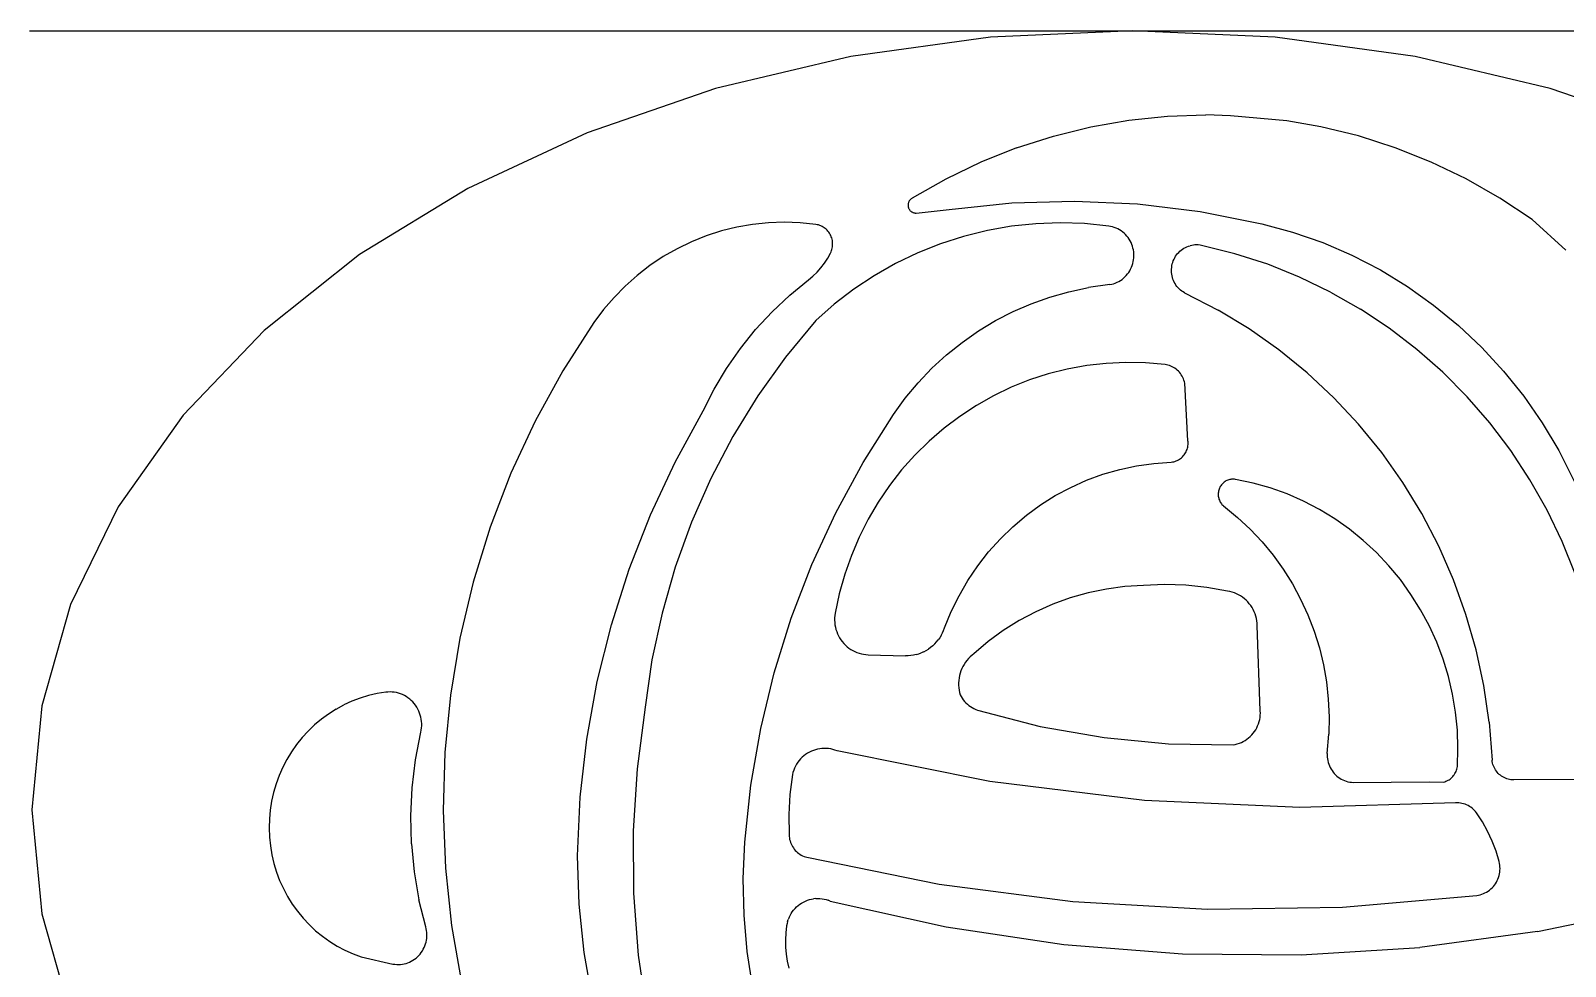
# Model space of a CAD drawing. Extents: x 396092 to 455492, y 17293 to 132793.
# Drawn here: x 416289.6 to 416427.5, y 60956.9 to 61041 of the extents above; entities that cross this region are included whole.
import ezdxf

# ---------------------------------------------------------------- set-up
doc = ezdxf.new("R2010")
doc.units = 0
doc.header["$LTSCALE"] = 1000
doc.header["$MEASUREMENT"] = 0
doc.layers.add('MU', color=34, linetype='Continuous')

msp = doc.modelspace()

# ---------------------------------------------------------------- linework, layer by layer
at = {"layer": 'MU', "color": 37}
for p, q in [((416289.51, 61040.95), (416388.63, 61040.95)), ((416388.63, 61040.95), (416375.85, 61040.37)), ((416388.63, 61040.95), (416488.73, 61040.95)), ((416401.41, 61040.37), (416388.63, 61040.95)), ((416375.85, 61040.37), (416363.28, 61038.62)), ((416413.98, 61038.62), (416401.41, 61040.37)), ((416363.28, 61038.62), (416351.13, 61035.75)), ((416426.13, 61035.75), (416413.98, 61038.62)), ((416351.13, 61035.75), (416339.6, 61031.78)), ((416437.66, 61031.78), (416426.13, 61035.75)), ((416381.5, 61031.48), (416384.86, 61032.31)), ((416384.86, 61032.31), (416388.28, 61032.91)), ((416388.28, 61032.91), (416391.73, 61033.27)), ((416391.73, 61033.27), (416395.19, 61033.39)), ((416397.41, 61033.31), (416395.19, 61033.39)), ((416402.45, 61032.85), (416397.41, 61033.31)), ((416405.52, 61032.32), (416402.45, 61032.85)), ((416408.89, 61031.49), (416405.52, 61032.32)), ((416339.6, 61031.78), (416328.88, 61026.78)), ((416378.19, 61030.42), (416381.5, 61031.48)), ((416412.19, 61030.43), (416408.89, 61031.49)), ((416378.19, 61030.42), (416374.96, 61029.13)), ((416415.42, 61029.14), (416412.19, 61030.43)), ((416374.96, 61029.13), (416371.83, 61027.62)), ((416418.56, 61027.63), (416415.42, 61029.14)), ((416328.88, 61026.78), (416319.15, 61020.83)), ((416371.83, 61027.62), (416368.8, 61025.9)), ((416421.58, 61025.91), (416418.56, 61027.63)), ((416368.44, 61025.34), (416368.43, 61025.29)), ((416368.43, 61025.29), (416368.43, 61025.24)), ((416368.45, 61025.43), (416368.44, 61025.38)), ((416368.44, 61025.38), (416368.44, 61025.34)), ((416368.46, 61025.47), (416368.45, 61025.43)), ((416368.48, 61025.52), (416368.46, 61025.47)), ((416368.49, 61025.56), (416368.48, 61025.52)), ((416368.51, 61025.6), (416368.49, 61025.56)), ((416368.54, 61025.65), (416368.51, 61025.6)), ((416368.56, 61025.68), (416368.54, 61025.65)), ((416368.59, 61025.72), (416368.56, 61025.68)), ((416368.62, 61025.76), (416368.59, 61025.72)), ((416368.65, 61025.79), (416368.62, 61025.76)), ((416368.69, 61025.82), (416368.65, 61025.79)), ((416368.72, 61025.85), (416368.69, 61025.82)), ((416368.76, 61025.87), (416368.72, 61025.85)), ((416368.8, 61025.9), (416368.76, 61025.87)), ((416372.13, 61024.89), (416377.75, 61025.47)), ((416377.75, 61025.47), (416383.4, 61025.64)), ((416383.4, 61025.64), (416389.05, 61025.38)), ((416389.05, 61025.38), (416394.67, 61024.7)), ((416424.49, 61023.98), (416421.58, 61025.91)), ((416368.43, 61025.24), (416368.44, 61025.2)), ((416368.44, 61025.2), (416368.44, 61025.15)), ((416368.44, 61025.15), (416368.45, 61025.1)), ((416368.45, 61025.1), (416368.47, 61025.06)), ((416368.47, 61025.06), (416368.48, 61025.02)), ((416368.48, 61025.02), (416368.5, 61024.97)), ((416368.5, 61024.97), (416368.52, 61024.93)), ((416368.52, 61024.93), (416368.55, 61024.89)), ((416368.55, 61024.89), (416368.57, 61024.85)), ((416368.57, 61024.85), (416368.6, 61024.82)), ((416368.6, 61024.82), (416368.63, 61024.78)), ((416368.63, 61024.78), (416368.67, 61024.75)), ((416368.67, 61024.75), (416368.7, 61024.72)), ((416368.7, 61024.72), (416368.74, 61024.69)), ((416368.74, 61024.69), (416368.78, 61024.67)), ((416368.78, 61024.67), (416368.82, 61024.65)), ((416368.82, 61024.65), (416368.86, 61024.63)), ((416368.86, 61024.63), (416368.9, 61024.61)), ((416368.9, 61024.61), (416368.95, 61024.6)), ((416368.95, 61024.6), (416368.99, 61024.59)), ((416368.99, 61024.59), (416369.04, 61024.58)), ((416369.04, 61024.58), (416369.08, 61024.57)), ((416369.08, 61024.57), (416369.13, 61024.57)), ((416369.13, 61024.57), (416369.17, 61024.57)), ((416369.17, 61024.57), (416372.13, 61024.89)), ((416394.67, 61024.7), (416400.22, 61023.61)), ((416427.52, 61021.24), (416424.49, 61023.98)), ((416351.67, 61022.96), (416350.31, 61022.52)), ((416353.06, 61023.3), (416351.67, 61022.96)), ((416354.47, 61023.55), (416353.06, 61023.3)), ((416355.89, 61023.69), (416354.47, 61023.55)), ((416357.31, 61023.74), (416355.89, 61023.69)), ((416358.74, 61023.69), (416357.31, 61023.74)), ((416360.16, 61023.54), (416358.74, 61023.69)), ((416360.27, 61023.52), (416360.16, 61023.54)), ((416360.39, 61023.5), (416360.27, 61023.52)), ((416360.5, 61023.46), (416360.39, 61023.5)), ((416360.6, 61023.42), (416360.5, 61023.46)), ((416360.71, 61023.37), (416360.6, 61023.42)), ((416360.81, 61023.31), (416360.71, 61023.37)), ((416360.9, 61023.25), (416360.81, 61023.31)), ((416361, 61023.18), (416360.9, 61023.25)), ((416361.08, 61023.11), (416361, 61023.18)), ((416361.17, 61023.03), (416361.08, 61023.11)), ((416361.24, 61022.94), (416361.17, 61023.03)), ((416361.32, 61022.85), (416361.24, 61022.94)), ((416361.38, 61022.75), (416361.32, 61022.85)), ((416361.44, 61022.65), (416361.38, 61022.75)), ((416361.49, 61022.55), (416361.44, 61022.65)), ((416361.54, 61022.44), (416361.49, 61022.55)), ((416375.56, 61023), (416373.43, 61022.47)), ((416377.72, 61023.38), (416375.56, 61023)), ((416379.9, 61023.61), (416377.72, 61023.38)), ((416382.09, 61023.69), (416379.9, 61023.61)), ((416384.28, 61023.62), (416382.09, 61023.69)), ((416386.46, 61023.4), (416384.28, 61023.62)), ((416386.63, 61023.37), (416386.46, 61023.4)), ((416386.8, 61023.33), (416386.63, 61023.37)), ((416386.96, 61023.28), (416386.8, 61023.33)), ((416387.13, 61023.22), (416386.96, 61023.28)), ((416387.28, 61023.15), (416387.13, 61023.22)), ((416387.43, 61023.06), (416387.28, 61023.15)), ((416387.58, 61022.97), (416387.43, 61023.06)), ((416387.72, 61022.86), (416387.58, 61022.97)), ((416387.85, 61022.75), (416387.72, 61022.86)), ((416387.98, 61022.63), (416387.85, 61022.75)), ((416388.09, 61022.5), (416387.98, 61022.63)), ((416400.22, 61023.61), (416402.98, 61022.86)), ((416402.98, 61022.86), (416405.68, 61021.91)), ((416347.69, 61021.36), (416346.45, 61020.65)), ((416348.98, 61021.98), (416347.69, 61021.36)), ((416350.31, 61022.52), (416348.98, 61021.98)), ((416361.52, 61021.08), (416361.56, 61021.19)), ((416361.58, 61022.33), (416361.54, 61022.44)), ((416361.56, 61021.19), (416361.6, 61021.3)), ((416361.61, 61022.22), (416361.58, 61022.33)), ((416361.6, 61021.3), (416361.63, 61021.41)), ((416361.64, 61022.11), (416361.61, 61022.22)), ((416361.63, 61021.41), (416361.65, 61021.53)), ((416361.65, 61021.99), (416361.64, 61022.11)), ((416361.66, 61021.88), (416361.65, 61021.99)), ((416361.65, 61021.53), (416361.66, 61021.64)), ((416361.66, 61021.76), (416361.66, 61021.88)), ((416361.66, 61021.64), (416361.66, 61021.76)), ((416371.34, 61021.8), (416369.3, 61020.98)), ((416373.43, 61022.47), (416371.34, 61021.8)), ((416388.2, 61022.36), (416388.09, 61022.5)), ((416388.3, 61022.22), (416388.2, 61022.36)), ((416388.39, 61022.07), (416388.3, 61022.22)), ((416388.47, 61021.91), (416388.39, 61022.07)), ((416388.54, 61021.75), (416388.47, 61021.91)), ((416388.6, 61021.59), (416388.54, 61021.75)), ((416388.64, 61021.42), (416388.6, 61021.59)), ((416388.68, 61021.25), (416388.64, 61021.42)), ((416388.71, 61021.07), (416388.68, 61021.25)), ((416392.86, 61021.13), (416392.98, 61021.23)), ((416392.98, 61021.23), (416393.1, 61021.32)), ((416393.1, 61021.32), (416393.22, 61021.4)), ((416393.22, 61021.4), (416393.36, 61021.47)), ((416393.36, 61021.47), (416393.49, 61021.53)), ((416393.49, 61021.53), (416393.63, 61021.59)), ((416393.63, 61021.59), (416393.77, 61021.63)), ((416393.92, 61021.66), (416393.77, 61021.63)), ((416394.07, 61021.69), (416393.92, 61021.66)), ((416394.21, 61021.7), (416394.07, 61021.69)), ((416394.36, 61021.7), (416394.21, 61021.7)), ((416394.51, 61021.7), (416394.36, 61021.7)), ((416394.66, 61021.68), (416394.51, 61021.7)), ((416394.8, 61021.66), (416394.66, 61021.68)), ((416397.8, 61020.91), (416394.8, 61021.66)), ((416405.68, 61021.91), (416408.31, 61020.78)), ((416319.15, 61020.83), (416310.58, 61014.01)), ((416345.25, 61019.85), (416344.11, 61018.97)), ((416346.45, 61020.65), (416345.25, 61019.85)), ((416360.61, 61019.65), (416360.93, 61020.07)), ((416360.93, 61020.07), (416361.22, 61020.51)), ((416361.22, 61020.51), (416361.47, 61020.97)), ((416361.47, 61020.97), (416361.52, 61021.08)), ((416367.31, 61020.03), (416365.4, 61018.94)), ((416369.3, 61020.98), (416367.31, 61020.03)), ((416388.51, 61019.7), (416388.57, 61019.86)), ((416388.57, 61019.86), (416388.62, 61020.03)), ((416388.62, 61020.03), (416388.67, 61020.2)), ((416388.67, 61020.2), (416388.7, 61020.37)), ((416388.7, 61020.37), (416388.72, 61020.55)), ((416388.72, 61020.9), (416388.71, 61021.07)), ((416388.72, 61020.72), (416388.72, 61020.9)), ((416388.72, 61020.55), (416388.72, 61020.72)), ((416392.12, 61019.69), (416392.14, 61019.84)), ((416392.14, 61019.84), (416392.17, 61019.99)), ((416392.17, 61019.99), (416392.21, 61020.13)), ((416392.21, 61020.13), (416392.26, 61020.27)), ((416392.26, 61020.27), (416392.33, 61020.41)), ((416392.33, 61020.41), (416392.39, 61020.55)), ((416392.39, 61020.55), (416392.47, 61020.68)), ((416392.47, 61020.68), (416392.56, 61020.8)), ((416392.56, 61020.8), (416392.65, 61020.92)), ((416392.65, 61020.92), (416392.75, 61021.03)), ((416392.75, 61021.03), (416392.86, 61021.13)), ((416400.74, 61019.96), (416397.8, 61020.91)), ((416403.6, 61018.8), (416400.74, 61019.96)), ((416408.31, 61020.78), (416410.86, 61019.46)), ((416344.11, 61018.97), (416343.03, 61018.01)), ((416357.8, 61017.19), (416359.48, 61018.56)), ((416359.48, 61018.56), (416359.88, 61018.89)), ((416359.88, 61018.89), (416360.26, 61019.26)), ((416360.26, 61019.26), (416360.61, 61019.65)), ((416365.4, 61018.94), (416363.56, 61017.72)), ((416387.21, 61018.35), (416387.37, 61018.42)), ((416387.37, 61018.42), (416387.51, 61018.51)), ((416387.51, 61018.51), (416387.66, 61018.61)), ((416387.66, 61018.61), (416387.79, 61018.72)), ((416387.79, 61018.72), (416387.92, 61018.84)), ((416387.92, 61018.84), (416388.04, 61018.96)), ((416388.04, 61018.96), (416388.15, 61019.1)), ((416388.15, 61019.1), (416388.26, 61019.24)), ((416388.26, 61019.24), (416388.35, 61019.39)), ((416388.35, 61019.39), (416388.43, 61019.54)), ((416388.43, 61019.54), (416388.51, 61019.7)), ((416392.1, 61019.54), (416392.12, 61019.69)), ((416392.1, 61019.38), (416392.1, 61019.54)), ((416392.11, 61019.23), (416392.1, 61019.38)), ((416392.12, 61019.08), (416392.11, 61019.23)), ((416392.15, 61018.93), (416392.12, 61019.08)), ((416392.18, 61018.79), (416392.15, 61018.93)), ((416392.23, 61018.64), (416392.18, 61018.79)), ((416392.28, 61018.5), (416392.23, 61018.64)), ((416392.35, 61018.36), (416392.28, 61018.5)), ((416406.39, 61017.46), (416403.6, 61018.8)), ((416410.86, 61019.46), (416413.31, 61017.96)), ((416343.03, 61018.01), (416342.02, 61016.98)), ((416356.22, 61015.7), (416357.8, 61017.19)), ((416363.56, 61017.72), (416361.8, 61016.38)), ((416379.5, 61016.42), (416381.18, 61017.02)), ((416381.18, 61017.02), (416382.89, 61017.5)), ((416382.89, 61017.5), (416384.63, 61017.87)), ((416386.56, 61018.14), (416384.63, 61017.87)), ((416386.56, 61018.14), (416386.73, 61018.17)), ((416386.73, 61018.17), (416386.89, 61018.22)), ((416386.89, 61018.22), (416387.05, 61018.28)), ((416387.05, 61018.28), (416387.21, 61018.35)), ((416392.42, 61018.23), (416392.35, 61018.36)), ((416392.5, 61018.1), (416392.42, 61018.23)), ((416392.59, 61017.98), (416392.5, 61018.1)), ((416392.69, 61017.86), (416392.59, 61017.98)), ((416392.79, 61017.76), (416392.69, 61017.86)), ((416392.9, 61017.65), (416392.79, 61017.76)), ((416393.02, 61017.56), (416392.9, 61017.65)), ((416393.14, 61017.48), (416393.02, 61017.56)), ((416393.27, 61017.4), (416393.14, 61017.48)), ((416393.27, 61017.4), (416396.29, 61015.84)), ((416406.39, 61017.46), (416409.08, 61015.93)), ((416413.31, 61017.96), (416415.65, 61016.3)), ((416341.08, 61015.89), (416340.22, 61014.73)), ((416342.02, 61016.98), (416341.08, 61015.89)), ((416354.74, 61014.1), (416356.22, 61015.7)), ((416361.8, 61016.38), (416360.14, 61014.92)), ((416376.28, 61014.9), (416377.87, 61015.72)), ((416377.87, 61015.72), (416379.5, 61016.42)), ((416399.08, 61014.15), (416396.29, 61015.84)), ((416411.66, 61014.21), (416409.08, 61015.93)), ((416415.65, 61016.3), (416417.88, 61014.47)), ((416340.22, 61014.73), (416337.42, 61010.39)), ((416360.14, 61014.92), (416357.43, 61011.62)), ((416374.76, 61013.98), (416376.28, 61014.9)), ((416417.88, 61014.47), (416419.98, 61012.49)), ((416310.58, 61014.01), (416303.31, 61006.42)), ((416353.38, 61012.4), (416354.74, 61014.1)), ((416371.9, 61011.83), (416373.29, 61012.95)), ((416373.29, 61012.95), (416374.76, 61013.98)), ((416401.75, 61012.27), (416399.08, 61014.15)), ((416414.13, 61012.32), (416411.66, 61014.21)), ((416352.14, 61010.61), (416353.38, 61012.4)), ((416357.43, 61011.62), (416354.95, 61008.15)), ((416370.58, 61010.62), (416371.9, 61011.83)), ((416404.28, 61010.21), (416401.75, 61012.27)), ((416416.46, 61010.27), (416414.13, 61012.32)), ((416419.98, 61012.49), (416421.93, 61010.36)), ((416337.42, 61010.39), (416334.93, 61005.87)), ((416351.02, 61008.74), (416352.14, 61010.61)), ((416369.34, 61009.32), (416370.58, 61010.62)), ((416382.74, 61010.55), (416381.03, 61010.12)), ((416384.48, 61010.86), (416382.74, 61010.55)), ((416386.23, 61011.06), (416384.48, 61010.86)), ((416387.99, 61011.15), (416386.23, 61011.06)), ((416389.76, 61011.11), (416387.99, 61011.15)), ((416391.52, 61010.95), (416389.76, 61011.11)), ((416391.65, 61010.93), (416391.52, 61010.95)), ((416391.78, 61010.9), (416391.65, 61010.93)), ((416391.91, 61010.87), (416391.78, 61010.9)), ((416392.04, 61010.82), (416391.91, 61010.87)), ((416392.16, 61010.76), (416392.04, 61010.82)), ((416392.28, 61010.7), (416392.16, 61010.76)), ((416392.4, 61010.62), (416392.28, 61010.7)), ((416392.51, 61010.54), (416392.4, 61010.62)), ((416392.62, 61010.46), (416392.51, 61010.54)), ((416392.72, 61010.36), (416392.62, 61010.46)), ((416392.81, 61010.26), (416392.72, 61010.36)), ((416392.9, 61010.15), (416392.81, 61010.26)), ((416392.98, 61010.04), (416392.9, 61010.15)), ((416406.67, 61007.98), (416404.28, 61010.21)), ((416418.66, 61008.06), (416416.46, 61010.27)), ((416421.93, 61010.36), (416423.74, 61008.11)), ((416368.19, 61007.94), (416369.34, 61009.32)), ((416377.71, 61008.91), (416376.11, 61008.15)), ((416379.35, 61009.57), (416377.71, 61008.91)), ((416381.03, 61010.12), (416379.35, 61009.57)), ((416393.05, 61009.92), (416392.98, 61010.04)), ((416393.11, 61009.8), (416393.05, 61009.92)), ((416393.17, 61009.68), (416393.11, 61009.8)), ((416393.22, 61009.55), (416393.17, 61009.68)), ((416393.26, 61009.41), (416393.22, 61009.55)), ((416393.29, 61009.28), (416393.26, 61009.41)), ((416393.58, 61004.11), (416393.29, 61009.28)), ((416350.03, 61006.79), (416351.02, 61008.74)), ((416354.95, 61008.15), (416352.7, 61004.5)), ((416367.13, 61006.48), (416368.19, 61007.94)), ((416376.11, 61008.15), (416374.57, 61007.28)), ((416408.91, 61005.59), (416406.67, 61007.98)), ((416420.7, 61005.71), (416418.66, 61008.06)), ((416423.74, 61008.11), (416425.39, 61005.73)), ((416303.31, 61006.42), (416297.48, 60998.18)), ((416347.51, 61002.2), (416350.03, 61006.79)), ((416364.39, 61002.15), (416367.13, 61006.48)), ((416373.08, 61006.3), (416371.67, 61005.23)), ((416374.57, 61007.28), (416373.08, 61006.3)), ((416334.93, 61005.87), (416332.75, 61001.19)), ((416371.67, 61005.23), (416370.32, 61004.07)), ((416410.98, 61003.05), (416408.91, 61005.59)), ((416422.59, 61003.22), (416420.7, 61005.71)), ((416425.39, 61005.73), (416426.88, 61003.24)), ((416352.7, 61004.5), (416350.71, 61000.71)), ((416370.32, 61004.07), (416369.05, 61002.82)), ((416393.46, 61003.22), (416393.5, 61003.32)), ((416393.5, 61003.32), (416393.53, 61003.43)), ((416393.53, 61003.43), (416393.56, 61003.54)), ((416393.56, 61003.54), (416393.58, 61003.65)), ((416393.59, 61004), (416393.58, 61004.11)), ((416393.58, 61003.65), (416393.59, 61003.77)), ((416393.6, 61003.88), (416393.59, 61004)), ((416393.59, 61003.77), (416393.6, 61003.88)), ((416426.88, 61003.24), (416428.61, 60999.81)), ((416345.29, 60997.46), (416347.51, 61002.2)), ((416361.94, 60997.64), (416364.39, 61002.15)), ((416369.05, 61002.82), (416367.86, 61001.49)), ((416387.45, 61001.54), (416388.97, 61001.86)), ((416388.97, 61001.86), (416390.52, 61002.08)), ((416390.52, 61002.08), (416392.08, 61002.19)), ((416392.08, 61002.19), (416392.19, 61002.21)), ((416392.19, 61002.21), (416392.3, 61002.23)), ((416392.3, 61002.23), (416392.41, 61002.26)), ((416392.41, 61002.26), (416392.51, 61002.3)), ((416392.51, 61002.3), (416392.62, 61002.34)), ((416392.62, 61002.34), (416392.72, 61002.39)), ((416392.72, 61002.39), (416392.81, 61002.45)), ((416392.81, 61002.45), (416392.91, 61002.51)), ((416392.91, 61002.51), (416392.99, 61002.58)), ((416392.99, 61002.58), (416393.08, 61002.66)), ((416393.08, 61002.66), (416393.16, 61002.74)), ((416393.16, 61002.74), (416393.23, 61002.83)), ((416393.23, 61002.83), (416393.3, 61002.92)), ((416393.3, 61002.92), (416393.36, 61003.01)), ((416393.36, 61003.01), (416393.41, 61003.11)), ((416393.41, 61003.11), (416393.46, 61003.22)), ((416412.88, 61000.37), (416410.98, 61003.05)), ((416424.3, 61000.6), (416422.59, 61003.22)), ((416332.75, 61001.19), (416330.89, 60996.36)), ((416350.71, 61000.71), (416348.98, 60996.79)), ((416367.86, 61001.49), (416366.76, 61000.08)), ((416383.05, 60999.92), (416384.47, 61000.56)), ((416384.47, 61000.56), (416385.94, 61001.1)), ((416385.94, 61001.1), (416387.45, 61001.54)), ((416396.99, 61000.5), (416396.92, 61000.45)), ((416397.07, 61000.54), (416396.99, 61000.5)), ((416397.16, 61000.57), (416397.07, 61000.54)), ((416397.24, 61000.6), (416397.16, 61000.57)), ((416397.33, 61000.63), (416397.24, 61000.6)), ((416397.42, 61000.64), (416397.33, 61000.63)), ((416397.5, 61000.66), (416397.42, 61000.64)), ((416397.59, 61000.66), (416397.5, 61000.66)), ((416397.68, 61000.66), (416397.59, 61000.66)), ((416397.77, 61000.66), (416397.68, 61000.66)), ((416397.86, 61000.64), (416397.77, 61000.66)), ((416399.43, 61000.31), (416397.86, 61000.64)), ((416425.84, 60997.88), (416424.3, 61000.6)), ((416366.76, 61000.08), (416365.76, 60998.6)), ((416380.33, 60998.34), (416381.66, 60999.18)), ((416381.66, 60999.18), (416383.05, 60999.92)), ((416396.3, 60999.39), (416396.29, 60999.3)), ((416396.29, 60999.3), (416396.3, 60999.21)), ((416396.31, 60999.48), (416396.3, 60999.39)), ((416396.3, 60999.21), (416396.3, 60999.12)), ((416396.3, 60999.12), (416396.32, 60999.03)), ((416396.32, 60999.57), (416396.31, 60999.48)), ((416396.34, 60999.66), (416396.32, 60999.57)), ((416396.37, 60999.75), (416396.34, 60999.66)), ((416396.4, 60999.84), (416396.37, 60999.75)), ((416396.44, 60999.92), (416396.4, 60999.84)), ((416396.48, 61000), (416396.44, 60999.92)), ((416396.53, 61000.07), (416396.48, 61000)), ((416396.59, 61000.15), (416396.53, 61000.07)), ((416396.64, 61000.22), (416396.59, 61000.15)), ((416396.71, 61000.28), (416396.64, 61000.22)), ((416396.77, 61000.34), (416396.71, 61000.28)), ((416396.84, 61000.4), (416396.77, 61000.34)), ((416396.92, 61000.45), (416396.84, 61000.4)), ((416400.97, 60999.87), (416399.43, 61000.31)), ((416402.48, 60999.33), (416400.97, 60999.87)), ((416403.96, 60998.68), (416402.48, 60999.33)), ((416414.59, 60997.56), (416412.88, 61000.37)), ((416297.48, 60998.18), (416293.21, 60989.41)), ((416365.76, 60998.6), (416364.85, 60997.06)), ((416379.06, 60997.41), (416380.33, 60998.34)), ((416396.32, 60999.03), (416396.34, 60998.94)), ((416396.34, 60998.94), (416396.36, 60998.85)), ((416396.36, 60998.85), (416396.4, 60998.77)), ((416396.4, 60998.77), (416396.43, 60998.68)), ((416396.43, 60998.68), (416396.48, 60998.6)), ((416396.48, 60998.6), (416396.52, 60998.53)), ((416396.52, 60998.53), (416396.58, 60998.45)), ((416396.58, 60998.45), (416396.63, 60998.38)), ((416396.63, 60998.38), (416396.7, 60998.32)), ((416396.7, 60998.32), (416396.76, 60998.25)), ((416396.76, 60998.25), (416398.03, 60997.22)), ((416405.38, 60997.94), (416403.96, 60998.68)), ((416406.76, 60997.1), (416405.38, 60997.94)), ((416427.2, 60995.05), (416425.84, 60997.88)), ((416330.89, 60996.36), (416329.36, 60991.41)), ((416343.38, 60992.58), (416345.29, 60997.46)), ((416348.98, 60996.79), (416347.52, 60992.75)), ((416359.79, 60992.98), (416361.94, 60997.64)), ((416364.85, 60997.06), (416364.04, 60995.45)), ((416376.73, 60995.3), (416377.86, 60996.39)), ((416377.86, 60996.39), (416379.06, 60997.41)), ((416398.03, 60997.22), (416399.17, 60996.16)), ((416408.08, 60996.18), (416406.76, 60997.1)), ((416416.11, 60994.64), (416414.59, 60997.56)), ((416364.04, 60995.45), (416363.34, 60993.8)), ((416375.67, 60994.12), (416376.73, 60995.3)), ((416399.17, 60996.16), (416400.23, 60995.03)), ((416400.23, 60995.03), (416401.22, 60993.83)), ((416409.33, 60995.16), (416408.08, 60996.18)), ((416410.52, 60994.06), (416409.33, 60995.16)), ((416428.37, 60992.14), (416427.2, 60995.05)), ((416363.34, 60993.8), (416362.75, 60992.11)), ((416374.7, 60992.87), (416375.67, 60994.12)), ((416401.22, 60993.83), (416402.13, 60992.57)), ((416411.63, 60992.88), (416410.52, 60994.06)), ((416417.44, 60991.62), (416416.11, 60994.64)), ((416341.79, 60987.57), (416343.38, 60992.58)), ((416347.52, 60992.75), (416346.34, 60988.62)), ((416357.94, 60988.17), (416359.79, 60992.98)), ((416373.81, 60991.56), (416374.7, 60992.87)), ((416402.13, 60992.57), (416402.96, 60991.25)), ((416412.66, 60991.63), (416411.63, 60992.88)), ((416329.36, 60991.41), (416328.17, 60986.37)), ((416362.75, 60992.11), (416362.26, 60990.37)), ((416373.02, 60990.19), (416373.81, 60991.56)), ((416387.91, 60991.01), (416386.25, 60990.79)), ((416389.58, 60991.11), (416387.91, 60991.01)), ((416391.48, 60991.19), (416389.58, 60991.11)), ((416393.38, 60991.14), (416391.48, 60991.19)), ((416395.27, 60990.94), (416393.38, 60991.14)), ((416397.14, 60990.6), (416395.27, 60990.94)), ((416402.96, 60991.25), (416403.7, 60989.88)), ((416413.61, 60990.31), (416412.66, 60991.63)), ((416418.55, 60988.51), (416417.44, 60991.62)), ((416362.26, 60990.37), (416361.89, 60988.61)), ((416372.32, 60988.76), (416373.02, 60990.19)), ((416383, 60989.99), (416381.43, 60989.42)), ((416384.61, 60990.45), (416383, 60989.99)), ((416386.25, 60990.79), (416384.61, 60990.45)), ((416397.35, 60990.56), (416397.14, 60990.6)), ((416397.55, 60990.51), (416397.35, 60990.56)), ((416397.75, 60990.44), (416397.55, 60990.51)), ((416397.94, 60990.36), (416397.75, 60990.44)), ((416398.13, 60990.27), (416397.94, 60990.36)), ((416398.31, 60990.17), (416398.13, 60990.27)), ((416398.49, 60990.05), (416398.31, 60990.17)), ((416398.65, 60989.92), (416398.49, 60990.05)), ((416398.81, 60989.78), (416398.65, 60989.92)), ((416398.96, 60989.63), (416398.81, 60989.78)), ((416399.09, 60989.47), (416398.96, 60989.63)), ((416399.22, 60989.3), (416399.09, 60989.47)), ((416403.7, 60989.88), (416404.35, 60988.46)), ((416414.48, 60988.93), (416413.61, 60990.31)), ((416293.21, 60989.41), (416290.61, 60980.28)), ((416346.34, 60988.62), (416345.43, 60984.42)), ((416356.41, 60983.26), (416357.94, 60988.17)), ((416361.86, 60988.41), (416361.84, 60988.2)), ((416361.84, 60988.2), (416361.84, 60987.99)), ((416361.89, 60988.61), (416361.86, 60988.41)), ((416371.71, 60987.29), (416372.32, 60988.76)), ((416379.9, 60988.74), (416378.42, 60987.95)), ((416381.43, 60989.42), (416379.9, 60988.74)), ((416399.34, 60989.13), (416399.22, 60989.3)), ((416399.44, 60988.94), (416399.34, 60989.13)), ((416399.53, 60988.75), (416399.44, 60988.94)), ((416399.61, 60988.55), (416399.53, 60988.75)), ((416399.68, 60988.35), (416399.61, 60988.55)), ((416399.73, 60988.15), (416399.68, 60988.35)), ((416399.77, 60987.94), (416399.73, 60988.15)), ((416404.35, 60988.46), (416404.91, 60987)), ((416415.24, 60987.5), (416414.48, 60988.93)), ((416419.46, 60985.34), (416418.55, 60988.51)), ((416340.52, 60982.48), (416341.79, 60987.57)), ((416361.84, 60987.99), (416361.85, 60987.78)), ((416361.85, 60987.78), (416361.87, 60987.57)), ((416361.87, 60987.57), (416361.91, 60987.37)), ((416361.91, 60987.37), (416361.96, 60987.16)), ((416361.96, 60987.16), (416362.03, 60986.97)), ((416362.03, 60986.97), (416362.1, 60986.77)), ((416362.1, 60986.77), (416362.19, 60986.58)), ((416371.42, 60986.62), (416371.53, 60986.84)), ((416371.53, 60986.84), (416371.63, 60987.06)), ((416371.63, 60987.06), (416371.71, 60987.29)), ((416376.99, 60987.06), (416375.63, 60986.07)), ((416378.42, 60987.95), (416376.99, 60987.06)), ((416399.79, 60987.73), (416399.77, 60987.94)), ((416399.8, 60987.52), (416399.79, 60987.73)), ((416400.07, 60979.85), (416399.8, 60987.52)), ((416404.91, 60987), (416405.38, 60985.51)), ((416415.92, 60986.02), (416415.24, 60987.5)), ((416328.17, 60986.37), (416327.32, 60981.25)), ((416362.19, 60986.58), (416362.29, 60986.4)), ((416362.29, 60986.4), (416362.4, 60986.23)), ((416362.4, 60986.23), (416362.53, 60986.06)), ((416362.53, 60986.06), (416362.66, 60985.9)), ((416362.66, 60985.9), (416362.81, 60985.75)), ((416362.81, 60985.75), (416362.96, 60985.61)), ((416362.96, 60985.61), (416363.12, 60985.49)), ((416363.12, 60985.49), (416363.29, 60985.37)), ((416363.29, 60985.37), (416363.47, 60985.27)), ((416370.06, 60985.26), (416370.26, 60985.39)), ((416370.46, 60985.53), (416370.26, 60985.39)), ((416370.65, 60985.68), (416370.46, 60985.53)), ((416370.65, 60985.68), (416370.83, 60985.85)), ((416370.83, 60985.85), (416370.99, 60986.03)), ((416370.99, 60986.03), (416371.15, 60986.21)), ((416371.29, 60986.41), (416371.15, 60986.21)), ((416371.42, 60986.62), (416371.29, 60986.41)), ((416375.63, 60986.07), (416374.35, 60984.98)), ((416405.38, 60985.51), (416405.74, 60983.98)), ((416416.5, 60984.49), (416415.92, 60986.02)), ((416420.16, 60982.11), (416419.46, 60985.34)), ((416345.43, 60984.42), (416344.82, 60980.16)), ((416363.47, 60985.27), (416363.65, 60985.17)), ((416363.65, 60985.17), (416363.84, 60985.09)), ((416363.84, 60985.09), (416364.04, 60985.03)), ((416364.04, 60985.03), (416364.24, 60984.97)), ((416364.24, 60984.97), (416364.44, 60984.93)), ((416364.44, 60984.93), (416364.64, 60984.91)), ((416364.64, 60984.91), (416364.84, 60984.89)), ((416364.84, 60984.89), (416368.21, 60984.8)), ((416368.45, 60984.8), (416368.21, 60984.8)), ((416368.69, 60984.82), (416368.45, 60984.8)), ((416368.93, 60984.85), (416368.69, 60984.82)), ((416369.16, 60984.9), (416368.93, 60984.85)), ((416369.16, 60984.9), (416369.4, 60984.97)), ((416369.4, 60984.97), (416369.62, 60985.05)), ((416369.84, 60985.15), (416369.62, 60985.05)), ((416369.84, 60985.15), (416370.06, 60985.26)), ((416373.47, 60984.02), (416373.36, 60983.83)), ((416373.59, 60984.21), (416373.47, 60984.02)), ((416373.72, 60984.38), (416373.59, 60984.21)), ((416373.86, 60984.55), (416373.72, 60984.38)), ((416374.02, 60984.7), (416373.86, 60984.55)), ((416374.18, 60984.85), (416374.02, 60984.7)), ((416374.35, 60984.98), (416374.18, 60984.85)), ((416405.74, 60983.98), (416406.01, 60982.44)), ((416416.97, 60982.93), (416416.5, 60984.49)), ((416355.2, 60978.25), (416356.41, 60983.26)), ((416372.99, 60982.58), (416372.98, 60982.36)), ((416373.02, 60982.8), (416372.99, 60982.58)), ((416373.06, 60983.01), (416373.02, 60982.8)), ((416373.12, 60983.23), (416373.06, 60983.01)), ((416373.19, 60983.43), (416373.12, 60983.23)), ((416373.27, 60983.64), (416373.19, 60983.43)), ((416373.36, 60983.83), (416373.27, 60983.64)), ((416417.34, 60981.34), (416416.97, 60982.93)), ((416319.97, 60981.21), (416319.21, 60980.98)), ((416320.74, 60981.39), (416319.97, 60981.21)), ((416321.52, 60981.52), (416320.74, 60981.39)), ((416321.71, 60981.53), (416321.52, 60981.52)), ((416321.9, 60981.54), (416321.71, 60981.53)), ((416322.09, 60981.53), (416321.9, 60981.54)), ((416322.28, 60981.51), (416322.09, 60981.53)), ((416322.47, 60981.48), (416322.28, 60981.51)), ((416322.65, 60981.43), (416322.47, 60981.48)), ((416322.84, 60981.37), (416322.65, 60981.43)), ((416323.01, 60981.3), (416322.84, 60981.37)), ((416323.19, 60981.22), (416323.01, 60981.3)), ((416323.35, 60981.12), (416323.19, 60981.22)), ((416327.32, 60981.25), (416326.82, 60976.09)), ((416339.59, 60977.31), (416340.52, 60982.48)), ((416372.98, 60982.36), (416372.98, 60982.14)), ((416372.98, 60982.14), (416372.99, 60981.92)), ((416372.99, 60981.92), (416373.02, 60981.71)), ((416373.02, 60981.71), (416373.06, 60981.49)), ((416373.06, 60981.49), (416373.12, 60981.28)), ((416373.12, 60981.28), (416373.2, 60981.12)), ((416406.01, 60982.44), (416406.18, 60980.88)), ((416417.61, 60979.72), (416417.34, 60981.34)), ((416420.63, 60978.84), (416420.16, 60982.11)), ((416290.61, 60980.28), (416289.73, 60970.95)), ((416317.06, 60979.99), (416316.38, 60979.56)), ((416317.06, 60979.99), (416317.75, 60980.37)), ((416318.47, 60980.7), (416317.75, 60980.37)), ((416319.21, 60980.98), (416318.47, 60980.7)), ((416323.51, 60981.02), (416323.35, 60981.12)), ((416323.67, 60980.9), (416323.51, 60981.02)), ((416323.81, 60980.77), (416323.67, 60980.9)), ((416323.95, 60980.64), (416323.81, 60980.77)), ((416324.08, 60980.49), (416323.95, 60980.64)), ((416324.19, 60980.34), (416324.08, 60980.49)), ((416324.3, 60980.18), (416324.19, 60980.34)), ((416324.4, 60980.01), (416324.3, 60980.18)), ((416324.48, 60979.83), (416324.4, 60980.01)), ((416324.56, 60979.65), (416324.48, 60979.83)), ((416344.82, 60980.16), (416344.09, 60974.63)), ((416373.2, 60981.12), (416373.29, 60980.97)), ((416373.29, 60980.97), (416373.4, 60980.82)), ((416373.4, 60980.82), (416373.51, 60980.68)), ((416373.51, 60980.68), (416373.63, 60980.55)), ((416373.63, 60980.55), (416373.76, 60980.43)), ((416373.76, 60980.43), (416373.9, 60980.32)), ((416373.9, 60980.32), (416374.04, 60980.22)), ((416374.04, 60980.22), (416374.2, 60980.13)), ((416374.2, 60980.13), (416374.35, 60980.05)), ((416374.35, 60980.05), (416374.51, 60979.98)), ((416374.51, 60979.98), (416374.68, 60979.92)), ((416374.68, 60979.92), (416380.31, 60978.45)), ((416400.08, 60979.65), (416400.07, 60979.85)), ((416406.18, 60980.88), (416406.25, 60979.32)), ((416315.13, 60978.59), (416314.55, 60978.03)), ((416315.74, 60979.1), (416315.13, 60978.59)), ((416316.38, 60979.56), (416315.74, 60979.1)), ((416324.62, 60979.47), (416324.56, 60979.65)), ((416324.67, 60979.28), (416324.62, 60979.47)), ((416324.71, 60979.09), (416324.67, 60979.28)), ((416324.73, 60978.9), (416324.71, 60979.09)), ((416324.75, 60978.7), (416324.73, 60978.9)), ((416324.73, 60978.31), (416324.75, 60978.51)), ((416324.75, 60978.51), (416324.75, 60978.7)), ((416380.31, 60978.45), (416386.04, 60977.44)), ((416399.76, 60978.33), (416399.84, 60978.5)), ((416399.84, 60978.5), (416399.91, 60978.69)), ((416399.91, 60978.69), (416399.97, 60978.88)), ((416399.97, 60978.88), (416400.02, 60979.07)), ((416400.02, 60979.07), (416400.05, 60979.26)), ((416400.05, 60979.26), (416400.07, 60979.46)), ((416400.07, 60979.46), (416400.08, 60979.65)), ((416406.25, 60979.32), (416406.22, 60977.75)), ((416417.78, 60978.1), (416417.61, 60979.72)), ((416420.63, 60978.84), (416420.9, 60975.41)), ((416314.01, 60977.45), (416313.51, 60976.82)), ((416314.55, 60978.03), (416314.01, 60977.45)), ((416324.18, 60975.45), (416324.67, 60977.93)), ((416324.67, 60977.93), (416324.71, 60978.12)), ((416324.71, 60978.12), (416324.73, 60978.31)), ((416338.99, 60972.08), (416339.59, 60977.31)), ((416354.32, 60973.18), (416355.2, 60978.25)), ((416386.04, 60977.44), (416391.82, 60976.89)), ((416398.38, 60977.01), (416398.55, 60977.09)), ((416398.55, 60977.09), (416398.72, 60977.19)), ((416398.72, 60977.19), (416398.88, 60977.3)), ((416398.88, 60977.3), (416399.03, 60977.41)), ((416399.03, 60977.41), (416399.18, 60977.54)), ((416399.18, 60977.54), (416399.32, 60977.68)), ((416399.32, 60977.68), (416399.44, 60977.83)), ((416399.44, 60977.83), (416399.56, 60977.99)), ((416399.56, 60977.99), (416399.67, 60978.15)), ((416399.67, 60978.15), (416399.76, 60978.33)), ((416406.08, 60976.02), (416406.22, 60977.75)), ((416417.83, 60976.46), (416417.78, 60978.1)), ((416313.05, 60976.17), (416312.64, 60975.48)), ((416313.51, 60976.82), (416313.05, 60976.17)), ((416326.82, 60976.09), (416326.67, 60970.9)), ((416358.93, 60975.67), (416358.78, 60975.52)), ((416359.08, 60975.8), (416358.93, 60975.67)), ((416359.23, 60975.92), (416359.08, 60975.8)), ((416359.4, 60976.03), (416359.23, 60975.92)), ((416359.57, 60976.13), (416359.4, 60976.03)), ((416359.75, 60976.22), (416359.57, 60976.13)), ((416359.93, 60976.29), (416359.75, 60976.22)), ((416360.12, 60976.35), (416359.93, 60976.29)), ((416360.31, 60976.4), (416360.12, 60976.35)), ((416360.51, 60976.44), (416360.31, 60976.4)), ((416360.7, 60976.46), (416360.51, 60976.44)), ((416360.9, 60976.47), (416360.7, 60976.46)), ((416361.1, 60976.47), (416360.9, 60976.47)), ((416361.29, 60976.45), (416361.1, 60976.47)), ((416361.49, 60976.42), (416361.29, 60976.45)), ((416361.68, 60976.38), (416361.49, 60976.42)), ((416361.87, 60976.32), (416361.68, 60976.38)), ((416362.06, 60976.25), (416361.87, 60976.32)), ((416375.78, 60973.5), (416362.06, 60976.25)), ((416391.82, 60976.89), (416397.63, 60976.79)), ((416397.63, 60976.79), (416397.82, 60976.83)), ((416397.82, 60976.83), (416398.01, 60976.87)), ((416398.01, 60976.87), (416398.2, 60976.93)), ((416398.2, 60976.93), (416398.38, 60977.01)), ((416406.08, 60976.02), (416406.08, 60975.86)), ((416406.08, 60975.86), (416406.08, 60975.69)), ((416406.08, 60975.69), (416406.1, 60975.53)), ((416417.78, 60974.83), (416417.83, 60976.46)), ((416312.27, 60974.77), (416311.94, 60974.04)), ((416312.64, 60975.48), (416312.27, 60974.77)), ((416323.88, 60972.94), (416324.18, 60975.45)), ((416344.09, 60974.63), (416343.74, 60969.05)), ((416358.09, 60974.32), (416358.04, 60974.12)), ((416358.16, 60974.51), (416358.09, 60974.32)), ((416358.23, 60974.69), (416358.16, 60974.51)), ((416358.32, 60974.87), (416358.23, 60974.69)), ((416358.42, 60975.05), (416358.32, 60974.87)), ((416358.53, 60975.22), (416358.42, 60975.05)), ((416358.65, 60975.37), (416358.53, 60975.22)), ((416358.78, 60975.52), (416358.65, 60975.37)), ((416406.1, 60975.53), (416406.13, 60975.37)), ((416406.13, 60975.37), (416406.17, 60975.21)), ((416406.17, 60975.21), (416406.22, 60975.05)), ((416406.22, 60975.05), (416406.28, 60974.9)), ((416406.28, 60974.9), (416406.35, 60974.75)), ((416406.35, 60974.75), (416406.43, 60974.61)), ((416406.43, 60974.61), (416406.52, 60974.47)), ((416406.52, 60974.47), (416406.61, 60974.34)), ((416406.61, 60974.34), (416406.72, 60974.22)), ((416417.56, 60974.21), (416417.62, 60974.3)), ((416417.62, 60974.3), (416417.66, 60974.4)), ((416417.66, 60974.4), (416417.7, 60974.51)), ((416417.7, 60974.51), (416417.74, 60974.61)), ((416417.74, 60974.61), (416417.76, 60974.72)), ((416417.76, 60974.72), (416417.78, 60974.83)), ((416420.92, 60975.28), (416420.9, 60975.41)), ((416420.95, 60975.15), (416420.92, 60975.28)), ((416420.98, 60975.02), (416420.95, 60975.15)), ((416421.03, 60974.89), (416420.98, 60975.02)), ((416421.08, 60974.77), (416421.03, 60974.89)), ((416421.14, 60974.66), (416421.08, 60974.77)), ((416421.21, 60974.54), (416421.14, 60974.66)), ((416421.28, 60974.43), (416421.21, 60974.54)), ((416421.36, 60974.33), (416421.28, 60974.43)), ((416421.45, 60974.23), (416421.36, 60974.33)), ((416311.66, 60973.28), (416311.44, 60972.51)), ((416311.94, 60974.04), (416311.66, 60973.28)), ((416323.76, 60970.41), (416323.88, 60972.94)), ((416353.77, 60968.05), (416354.32, 60973.18)), ((416358.04, 60974.12), (416357.81, 60972.33)), ((416389.67, 60971.8), (416375.78, 60973.5)), ((416406.72, 60974.22), (416406.83, 60974.1)), ((416406.83, 60974.1), (416406.95, 60973.99)), ((416406.95, 60973.99), (416407.08, 60973.89)), ((416407.08, 60973.89), (416407.21, 60973.8)), ((416407.21, 60973.8), (416407.35, 60973.72)), ((416407.35, 60973.72), (416407.49, 60973.64)), ((416407.49, 60973.64), (416407.64, 60973.58)), ((416407.64, 60973.58), (416407.8, 60973.53)), ((416407.8, 60973.53), (416407.95, 60973.48)), ((416407.95, 60973.48), (416408.11, 60973.45)), ((416408.11, 60973.45), (416408.27, 60973.43)), ((416408.27, 60973.43), (416408.43, 60973.42)), ((416408.43, 60973.42), (416415.24, 60973.46)), ((416415.24, 60973.46), (416416.53, 60973.45)), ((416416.53, 60973.45), (416416.64, 60973.48)), ((416416.64, 60973.48), (416416.74, 60973.52)), ((416416.74, 60973.52), (416416.84, 60973.56)), ((416416.84, 60973.56), (416416.94, 60973.61)), ((416416.94, 60973.61), (416417.03, 60973.66)), ((416417.03, 60973.66), (416417.12, 60973.72)), ((416417.12, 60973.72), (416417.21, 60973.79)), ((416417.21, 60973.79), (416417.29, 60973.86)), ((416417.29, 60973.86), (416417.37, 60973.94)), ((416417.37, 60973.94), (416417.44, 60974.03)), ((416417.44, 60974.03), (416417.5, 60974.11)), ((416417.5, 60974.11), (416417.56, 60974.21)), ((416421.54, 60974.14), (416421.45, 60974.23)), ((416421.64, 60974.06), (416421.54, 60974.14)), ((416421.75, 60973.98), (416421.64, 60974.06)), ((416421.86, 60973.91), (416421.75, 60973.98)), ((416421.97, 60973.85), (416421.86, 60973.91)), ((416422.09, 60973.79), (416421.97, 60973.85)), ((416422.21, 60973.75), (416422.09, 60973.79)), ((416422.34, 60973.71), (416422.21, 60973.75)), ((416422.46, 60973.68), (416422.34, 60973.71)), ((416422.59, 60973.66), (416422.46, 60973.68)), ((416422.72, 60973.64), (416422.59, 60973.66)), ((416422.85, 60973.64), (416422.72, 60973.64)), ((416428.3, 60973.67), (416422.85, 60973.64)), ((416311.26, 60971.72), (416311.14, 60970.93)), ((416311.44, 60972.51), (416311.26, 60971.72)), ((416338.73, 60966.83), (416338.99, 60972.08)), ((416357.81, 60972.33), (416357.71, 60970.52)), ((416403.64, 60971.16), (416389.67, 60971.8)), ((416417.62, 60971.57), (416403.64, 60971.16)), ((416417.77, 60971.58), (416417.62, 60971.57)), ((416417.91, 60971.57), (416417.77, 60971.58)), ((416418.05, 60971.56), (416417.91, 60971.57)), ((416418.19, 60971.53), (416418.05, 60971.56)), ((416418.33, 60971.5), (416418.19, 60971.53)), ((416289.73, 60970.95), (416290.61, 60961.62)), ((416311.14, 60970.93), (416311.06, 60970.13)), ((416323.82, 60967.89), (416323.76, 60970.41)), ((416326.67, 60970.9), (416326.88, 60965.72)), ((416357.71, 60970.52), (416357.74, 60968.71)), ((416418.47, 60971.45), (416418.33, 60971.5)), ((416418.61, 60971.4), (416418.47, 60971.45)), ((416418.74, 60971.34), (416418.61, 60971.4)), ((416418.86, 60971.26), (416418.74, 60971.34)), ((416418.98, 60971.19), (416418.86, 60971.26)), ((416419.1, 60971.1), (416418.98, 60971.19)), ((416419.21, 60971), (416419.1, 60971.1)), ((416419.31, 60970.9), (416419.21, 60971)), ((416419.41, 60970.79), (416419.31, 60970.9)), ((416419.5, 60970.67), (416419.41, 60970.79)), ((416420.03, 60969.86), (416419.5, 60970.67)), ((416311.06, 60970.13), (416311.04, 60969.32)), ((416311.04, 60969.32), (416311.07, 60968.51)), ((416343.74, 60969.05), (416343.78, 60963.47)), ((416420.5, 60969.02), (416420.03, 60969.86)), ((416420.91, 60968.14), (416420.5, 60969.02)), ((416311.07, 60968.51), (416311.15, 60967.71)), ((416311.15, 60967.71), (416311.28, 60966.92)), ((416323.82, 60967.89), (416324.07, 60965.37)), ((416353.63, 60964.77), (416353.77, 60968.05)), ((416357.74, 60968.71), (416357.75, 60968.57)), ((416357.75, 60968.57), (416357.77, 60968.43)), ((416357.77, 60968.43), (416357.79, 60968.29)), ((416357.79, 60968.29), (416357.83, 60968.16)), ((416357.83, 60968.16), (416357.87, 60968.02)), ((416357.87, 60968.02), (416357.92, 60967.89)), ((416357.92, 60967.89), (416357.98, 60967.77)), ((416357.98, 60967.77), (416358.05, 60967.65)), ((416358.05, 60967.65), (416358.13, 60967.53)), ((416358.13, 60967.53), (416358.21, 60967.42)), ((416358.21, 60967.42), (416358.3, 60967.31)), ((416421.25, 60967.23), (416420.91, 60968.14)), ((416311.28, 60966.92), (416311.47, 60966.13)), ((416311.47, 60966.13), (416311.7, 60965.36)), ((416338.89, 60962.47), (416338.73, 60966.83)), ((416358.3, 60967.31), (416358.4, 60967.21)), ((416358.4, 60967.21), (416358.5, 60967.12)), ((416358.5, 60967.12), (416358.61, 60967.03)), ((416358.61, 60967.03), (416358.72, 60966.96)), ((416358.72, 60966.96), (416358.84, 60966.89)), ((416358.84, 60966.89), (416358.96, 60966.82)), ((416358.96, 60966.82), (416359.09, 60966.77)), ((416359.09, 60966.77), (416359.22, 60966.72)), ((416359.22, 60966.72), (416359.35, 60966.69)), ((416359.35, 60966.69), (416371.23, 60964.28)), ((416421.52, 60966.3), (416421.25, 60967.23)), ((416421.56, 60966.14), (416421.52, 60966.3)), ((416421.59, 60965.99), (416421.56, 60966.14)), ((416311.7, 60965.36), (416311.98, 60964.61)), ((416324.07, 60965.37), (416324.5, 60962.88)), ((416326.88, 60965.72), (416327.43, 60960.56)), ((416353.7, 60961.48), (416353.63, 60964.77)), ((416421.36, 60964.59), (416421.42, 60964.73)), ((416421.42, 60964.73), (416421.48, 60964.88)), ((416421.48, 60964.88), (416421.52, 60965.04)), ((416421.52, 60965.04), (416421.56, 60965.19)), ((416421.56, 60965.19), (416421.59, 60965.35)), ((416421.6, 60965.83), (416421.59, 60965.99)), ((416421.59, 60965.35), (416421.6, 60965.51)), ((416421.61, 60965.67), (416421.6, 60965.83)), ((416421.6, 60965.51), (416421.61, 60965.67)), ((416311.98, 60964.61), (416312.32, 60963.88)), ((416312.32, 60963.88), (416312.69, 60963.17)), ((416343.78, 60963.47), (416344.2, 60957.9)), ((416371.23, 60964.28), (416383.25, 60962.72)), ((416407.45, 60962.22), (416419.52, 60963.26)), ((416419.52, 60963.26), (416419.67, 60963.29)), ((416419.67, 60963.29), (416419.82, 60963.32)), ((416419.82, 60963.32), (416419.97, 60963.37)), ((416419.97, 60963.37), (416420.12, 60963.42)), ((416420.12, 60963.42), (416420.26, 60963.49)), ((416420.26, 60963.49), (416420.4, 60963.56)), ((416420.4, 60963.56), (416420.54, 60963.64)), ((416420.54, 60963.64), (416420.66, 60963.74)), ((416420.66, 60963.74), (416420.79, 60963.84)), ((416420.79, 60963.84), (416420.9, 60963.95)), ((416420.9, 60963.95), (416421.01, 60964.06)), ((416421.01, 60964.06), (416421.11, 60964.18)), ((416421.11, 60964.18), (416421.2, 60964.31)), ((416421.2, 60964.31), (416421.28, 60964.45)), ((416421.28, 60964.45), (416421.36, 60964.59)), ((416312.69, 60963.17), (416313.12, 60962.49)), ((416313.12, 60962.49), (416313.58, 60961.84)), ((416325.11, 60960.43), (416324.5, 60962.88)), ((416339.34, 60958.13), (416338.89, 60962.47)), ((416358.03, 60961.79), (416358.15, 60961.95)), ((416358.15, 60961.95), (416358.28, 60962.09)), ((416358.28, 60962.09), (416358.41, 60962.23)), ((416358.41, 60962.23), (416358.56, 60962.36)), ((416358.56, 60962.36), (416358.71, 60962.47)), ((416358.71, 60962.47), (416358.87, 60962.58)), ((416358.87, 60962.58), (416359.04, 60962.67)), ((416359.04, 60962.67), (416359.21, 60962.76)), ((416359.21, 60962.76), (416359.39, 60962.83)), ((416359.39, 60962.83), (416359.57, 60962.89)), ((416359.57, 60962.89), (416359.76, 60962.93)), ((416359.76, 60962.93), (416359.95, 60962.97)), ((416360.14, 60962.99), (416359.95, 60962.97)), ((416360.14, 60962.99), (416360.33, 60962.99)), ((416360.33, 60962.99), (416360.52, 60962.99)), ((416360.52, 60962.99), (416360.71, 60962.97)), ((416360.71, 60962.97), (416360.9, 60962.94)), ((416360.9, 60962.94), (416361.08, 60962.89)), ((416361.08, 60962.89), (416361.26, 60962.83)), ((416361.44, 60962.76), (416361.26, 60962.83)), ((416361.44, 60962.76), (416371.87, 60960.43)), ((416383.25, 60962.72), (416395.34, 60962.04)), ((416395.34, 60962.04), (416407.45, 60962.22)), ((416424.99, 60960.02), (416435.45, 60962.2)), ((416290.61, 60961.62), (416293.21, 60952.49)), ((416313.58, 60961.84), (416314.09, 60961.22)), ((416314.09, 60961.22), (416314.63, 60960.64)), ((416314.63, 60960.64), (416315.22, 60960.09)), ((416327.43, 60960.56), (416328.33, 60955.45)), ((416353.99, 60958.21), (416353.7, 60961.48)), ((416357.53, 60960.54), (416357.46, 60959.9)), ((416357.57, 60960.73), (416357.53, 60960.54)), ((416357.61, 60960.92), (416357.57, 60960.73)), ((416357.61, 60960.92), (416357.67, 60961.1)), ((416357.75, 60961.28), (416357.67, 60961.1)), ((416357.75, 60961.28), (416357.83, 60961.46)), ((416357.83, 60961.46), (416357.93, 60961.63)), ((416357.93, 60961.63), (416358.03, 60961.79)), ((416315.22, 60960.09), (416315.83, 60959.59)), ((416315.83, 60959.59), (416316.48, 60959.13)), ((416316.48, 60959.13), (416317.15, 60958.71)), ((416325.15, 60960.27), (416325.11, 60960.43)), ((416325.14, 60959.06), (416325.17, 60959.23)), ((416325.18, 60960.1), (416325.15, 60960.27)), ((416325.17, 60959.23), (416325.2, 60959.4)), ((416325.2, 60959.92), (416325.18, 60960.1)), ((416325.21, 60959.75), (416325.2, 60959.92)), ((416325.2, 60959.4), (416325.21, 60959.58)), ((416325.21, 60959.58), (416325.21, 60959.75)), ((416357.46, 60959.9), (416357.42, 60959.26)), ((416357.42, 60959.26), (416357.44, 60958.62)), ((416371.87, 60960.43), (416382.43, 60958.84)), ((416424.99, 60960.02), (416414.4, 60958.59)), ((416317.15, 60958.71), (416317.85, 60958.34)), ((416317.85, 60958.34), (416318.58, 60958.02)), ((416318.58, 60958.02), (416319.32, 60957.74)), ((416319.32, 60957.74), (416322.16, 60957.1)), ((416324.24, 60957.63), (416324.37, 60957.74)), ((416324.37, 60957.74), (416324.49, 60957.86)), ((416324.49, 60957.86), (416324.6, 60957.99)), ((416324.6, 60957.99), (416324.71, 60958.13)), ((416324.71, 60958.13), (416324.81, 60958.27)), ((416324.81, 60958.27), (416324.89, 60958.42)), ((416324.89, 60958.42), (416324.97, 60958.57)), ((416324.97, 60958.57), (416325.04, 60958.73)), ((416325.04, 60958.73), (416325.09, 60958.9)), ((416325.09, 60958.9), (416325.14, 60959.06)), ((416340.09, 60953.83), (416339.34, 60958.13)), ((416344.2, 60957.9), (416345.01, 60952.37)), ((416354.48, 60954.96), (416353.99, 60958.21)), ((416357.44, 60958.62), (416357.49, 60957.99)), ((416357.49, 60957.99), (416357.59, 60957.35)), ((416382.43, 60958.84), (416393.08, 60958)), ((416393.08, 60958), (416403.75, 60957.92)), ((416403.75, 60957.92), (416414.4, 60958.59)), ((416322.16, 60957.1), (416322.33, 60957.08)), ((416322.33, 60957.08), (416322.5, 60957.06)), ((416322.5, 60957.06), (416322.67, 60957.06)), ((416322.67, 60957.06), (416322.84, 60957.07)), ((416322.84, 60957.07), (416323.01, 60957.08)), ((416323.01, 60957.08), (416323.18, 60957.12)), ((416323.18, 60957.12), (416323.34, 60957.16)), ((416323.34, 60957.16), (416323.5, 60957.21)), ((416323.5, 60957.21), (416323.66, 60957.27)), ((416323.66, 60957.27), (416323.81, 60957.35)), ((416323.81, 60957.35), (416323.96, 60957.43)), ((416323.96, 60957.43), (416324.1, 60957.53)), ((416324.1, 60957.53), (416324.24, 60957.63)), ((416357.59, 60957.35), (416357.73, 60956.73))]:
    msp.add_line(p, q, dxfattribs=at)

doc.saveas('drawing.dxf')
